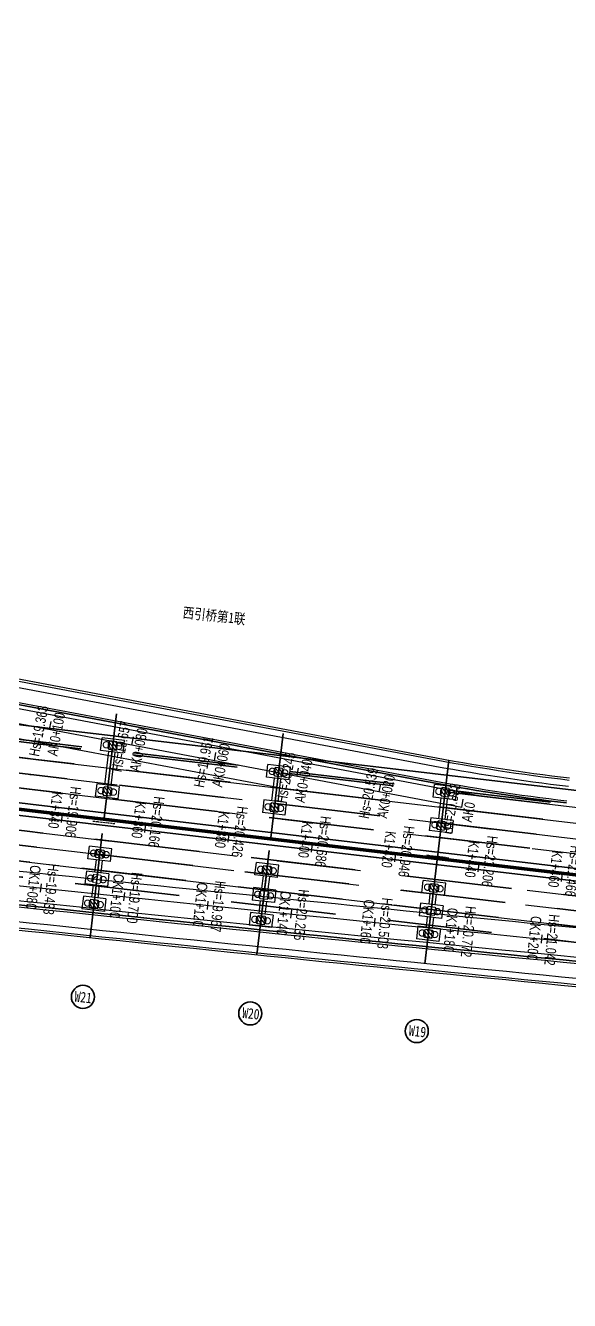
# Model space of a CAD drawing. Extents: x 0 to 558779, y 0 to 2762081.
# Drawn here: x 517564.4 to 517694.1, y 2757739 to 2758042.9 of the extents above; entities that cross this region are included whole.
import ezdxf
from ezdxf.enums import TextEntityAlignment as Align

# ---------------------------------------------------------------- set-up
doc = ezdxf.new("R2010")
doc.units = 0
doc.header["$LTSCALE"] = 20
for name, pattern in [('CENTER', [2, 1.25, -0.25, 0.25, -0.25]), ('DASHED', [19.05, 12.7, -6.35]), ('HIDDEN', [0.375, 0.25, -0.125])]:
    doc.linetypes.add(name, pattern=pattern)
for name, color, linetype in [('B-标线', 8, 'Continuous'), ('DL-非机动车道边线', 6, 'Continuous'), ('L-主桥边线', 240, 'Continuous'), ('QL-主线桥墩', 191, 'Continuous'), ('XW_2022', 7, 'Continuous'), ('XW_A-20220915', 7, 'Continuous'), ('XW_C-20220918', 7, 'Continuous'), ('主线墩中心线', 6, 'Continuous'), ('主线墩号', 1, 'Continuous'), ('文本', 3, 'Continuous'), ('桩号-2022', 7, 'Continuous'), ('桩号-A', 7, 'Continuous'), ('点划线', 6, 'CENTER'), ('粗实线', 1, 'Continuous'), ('设计高-2022', 7, 'Continuous'), ('设计高-A', 7, 'Continuous'), ('设计高-地面高-2022', 7, 'Continuous'), ('设计高-地面高-A', 7, 'Continuous'), ('设计高-地面高-C-20220918', 7, 'Continuous'), ('道路边线', 22, 'Continuous')]:
    doc.layers.add(name, color=color, linetype=linetype)
doc.layers.add('构造细实', color=5, linetype='Continuous', lineweight=15)
doc.layers.add('细虚线', color=2, linetype='DASHED', lineweight=15)
doc.styles.get("Standard").update_dxf_attribs({"font": 'fsdb_e.shx', "width": 0.7, "bigfont": 'hzdx.shx'})
doc.styles.add('仿宋', font='simfang_0.ttf', dxfattribs={"width": 0.8})
pattern_1 = [(45, (-53222.7, 9148.6), (-44.194174, 44.194174), [])]
pattern_2 = [(45, (-43418.126, 9148.6), (-44.19417, 44.19417), [])]
pattern_3 = [(45, (0, 0), (-44.19417, 44.19417), [])]

# ---------------------------------------------------------------- blocks, each defined once
blk = doc.blocks.new('W19')
at = {"layer": '构造细实'}
h = blk.add_hatch(dxfattribs=at)
h.set_pattern_fill('ANSI31', color=4, scale=500, style=0)
h.set_pattern_definition(pattern_1)
h.paths.add_polyline_path([(-1450, -85), (-1450, 85), (-1475, 85), (-1475, 110), (-1625, 110), (-1625, 85), (-1650, 85), (-1650, -85), (-1625, -85), (-1625, -110), (-1475, -110), (-1475, -85)])
h.paths.add_polyline_path([(-675, -85), (-650, -85), (-650, 85), (-675, 85), (-675, 110), (-825, 110), (-825, 85), (-850, 85), (-850, -85), (-825, -85), (-825, -110), (-675, -110)])
h = blk.add_hatch(dxfattribs=at)
h.set_pattern_fill('ANSI31', color=4, scale=500, style=0)
h.set_pattern_definition(pattern_1)
h.paths.add_polyline_path([(1750, -85), (1750, 85), (1775, 85), (1775, 110), (1925, 110), (1925, 85), (1950, 85), (1950, -85), (1925, -85), (1925, -110), (1775, -110), (1775, -85)])
h.paths.add_polyline_path([(675, -85), (650, -85), (650, 85), (675, 85), (675, 110), (825, 110), (825, 85), (850, 85), (850, -85), (825, -85), (825, -110), (675, -110)])
at = {"layer": '点划线'}
for p, q in [((-1700, 0), (-600, 0)), ((600, 0), (2000, 0))]:
    blk.add_line(p, q, dxfattribs=at)
at = {"layer": '点划线', "ltscale": 2}
blk.add_line((0, 268), (0, -268), dxfattribs=at)
at = {"layer": '粗实线'}
for p, q in [((-1400, 270), (-1700, 270)), ((-1700, 270), (-1700, -270)), ((-1400, 270), (-1400, -270)), ((-900, 75), (-1400, 75)), ((-900, 270), (-600, 270)), ((-900, 270), (-900, -270)), ((-600, 270), (-600, -270)), ((900, 270), (600, 270)), ((600, 270), (600, -270)), ((900, 270), (900, -270)), ((900, 75), (1150, 75)), ((1150, 270), (1450, 270)), ((1150, 270), (1150, -270)), ((1450, 270), (1450, -270)), ((1450, 75), (1700, 75)), ((1700, 270), (2000, 270)), ((1700, 270), (1700, -270)), ((2000, 270), (2000, -270)), ((-1400, -270), (-1700, -270)), ((-900, -75), (-1400, -75)), ((-900, -270), (-600, -270)), ((900, -270), (600, -270)), ((900, -75), (1150, -75)), ((1150, -270), (1450, -270)), ((1450, -75), (1700, -75)), ((1700, -270), (2000, -270))]:
    blk.add_line(p, q, dxfattribs=at)
at = {"layer": '粗实线', "color": 4}
for points in [[(-1450, -85), (-1450, 85), (-1475, 85), (-1475, 110), (-1625, 110), (-1625, 85), (-1650, 85), (-1650, -85), (-1625, -85), (-1625, -110)], [(-675, -85), (-650, -85), (-650, 85), (-675, 85), (-675, 110), (-825, 110), (-825, 85), (-850, 85), (-850, -85)], [(675, -85), (650, -85), (650, 85), (675, 85), (675, 110), (825, 110), (825, 85), (850, 85), (850, -85)], [(1200, -85), (1200, 85), (1225, 85), (1225, 110), (1375, 110), (1375, 85), (1400, 85), (1400, -85), (1375, -85), (1375, -110)], [(1750, -85), (1750, 85), (1775, 85), (1775, 110), (1925, 110), (1925, 85), (1950, 85), (1950, -85), (1925, -85), (1925, -110)], [(-1625, -110), (-1475, -110), (-1475, -85), (-1450, -85)], [(-850, -85), (-825, -85), (-825, -110), (-675, -110), (-675, -85)], [(850, -85), (825, -85), (825, -110), (675, -110), (675, -85)], [(1375, -110), (1225, -110), (1225, -85), (1200, -85)], [(1925, -110), (1775, -110), (1775, -85), (1750, -85)]]:
    blk.add_lwpolyline(points, dxfattribs=at)
at = {"layer": '细虚线', "ltscale": 5}
for centre in [(-1550, 150), (-750, 150), (750, 150), (1300, 150), (1850, 150), (-1550, -150), (-750, -150), (750, -150), (1300, -150), (1850, -150)]:
    blk.add_circle(centre, 75, dxfattribs=at)
blk = doc.blocks.new('W20')
at = {"layer": '构造细实'}
h = blk.add_hatch(dxfattribs=at)
h.set_pattern_fill('ANSI31', color=4, scale=500, style=0)
h.set_pattern_definition(pattern_2)
h.paths.add_polyline_path([(-1500, -85), (-1500, 85), (-1525, 85), (-1525, 110), (-1675, 110), (-1675, 85), (-1700, 85), (-1700, -85), (-1675, -85), (-1675, -110), (-1525, -110), (-1525, -85)])
h.paths.add_polyline_path([(-675, -85), (-650, -85), (-650, 85), (-675, 85), (-675, 110), (-825, 110), (-825, 85), (-850, 85), (-850, -85), (-825, -85), (-825, -110), (-675, -110)])
h = blk.add_hatch(dxfattribs=at)
h.set_pattern_fill('ANSI31', color=4, scale=500, style=0)
h.set_pattern_definition(pattern_2)
h.paths.add_polyline_path([(1850, -85), (1850, 85), (1875, 85), (1875, 110), (2025, 110), (2025, 85), (2050, 85), (2050, -85), (2025, -85), (2025, -110), (1875, -110), (1875, -85)])
h.paths.add_polyline_path([(675, -85), (650, -85), (650, 85), (675, 85), (675, 110), (825, 110), (825, 85), (850, 85), (850, -85), (825, -85), (825, -110), (675, -110)])
at = {"layer": '点划线', "ltscale": 2}
for p, q in [((0, 270), (0, -270)), ((-1750, 0), (-600, 0)), ((600, 0), (2100, 0))]:
    blk.add_line(p, q, dxfattribs=at)
at = {"layer": '粗实线'}
for p, q in [((-1450, 270), (-1750, 270)), ((-1750, 270), (-1750, -270)), ((-1450, 270), (-1450, -270)), ((-900, 75), (-1450, 75)), ((-900, 270), (-600, 270)), ((-900, 270), (-900, -270)), ((-600, 270), (-600, -270)), ((900, 270), (600, 270)), ((600, 270), (600, -270)), ((900, 270), (900, -270)), ((900, 75), (1200, 75)), ((1200, 270), (1500, 270)), ((1200, 270), (1200, -270)), ((1500, 270), (1500, -270)), ((1500, 75), (1800, 75)), ((1800, 270), (2100, 270)), ((1800, 270), (1800, -270)), ((2100, 270), (2100, -270)), ((-1450, -270), (-1750, -270)), ((-900, -75), (-1450, -75)), ((-900, -270), (-600, -270)), ((900, -270), (600, -270)), ((900, -75), (1200, -75)), ((1200, -270), (1500, -270)), ((1500, -75), (1800, -75)), ((1800, -270), (2100, -270))]:
    blk.add_line(p, q, dxfattribs=at)
at = {"layer": '粗实线', "color": 4}
for points in [[(-1500, -85), (-1500, 85), (-1525, 85), (-1525, 110), (-1675, 110), (-1675, 85), (-1700, 85), (-1700, -85), (-1675, -85), (-1675, -110)], [(-675, -85), (-650, -85), (-650, 85), (-675, 85), (-675, 110), (-825, 110), (-825, 85), (-850, 85), (-850, -85)], [(675, -85), (650, -85), (650, 85), (675, 85), (675, 110), (825, 110), (825, 85), (850, 85), (850, -85)], [(1250, -85), (1250, 85), (1275, 85), (1275, 110), (1425, 110), (1425, 85), (1450, 85), (1450, -85), (1425, -85), (1425, -110)], [(1850, -85), (1850, 85), (1875, 85), (1875, 110), (2025, 110), (2025, 85), (2050, 85), (2050, -85), (2025, -85), (2025, -110)], [(-1675, -110), (-1525, -110), (-1525, -85), (-1500, -85)], [(-850, -85), (-825, -85), (-825, -110), (-675, -110), (-675, -85)], [(850, -85), (825, -85), (825, -110), (675, -110), (675, -85)], [(1425, -110), (1275, -110), (1275, -85), (1250, -85)], [(2025, -110), (1875, -110), (1875, -85), (1850, -85)]]:
    blk.add_lwpolyline(points, dxfattribs=at)
at = {"layer": '细虚线', "ltscale": 5}
for centre in [(-1600, 150), (-750, 150), (750, 150), (1350, 150), (1950, 150), (-1600, -150), (-750, -150), (750, -150), (1350, -150), (1950, -150)]:
    blk.add_circle(centre, 75, dxfattribs=at)
blk = doc.blocks.new('W21')
at = {"layer": '构造细实'}
h = blk.add_hatch(dxfattribs=at)
h.set_pattern_fill('ANSI31', color=4, scale=500, style=0)
h.set_pattern_definition(pattern_3)
h.paths.add_polyline_path([(31586, -9234), (31586, -9064), (31561, -9064), (31561, -9039), (31411, -9039), (31411, -9064), (31386, -9064), (31386, -9234), (31411, -9234), (31411, -9259), (31561, -9259), (31561, -9234)])
h.paths.add_polyline_path([(32661, -9234), (32686, -9234), (32686, -9064), (32661, -9064), (32661, -9039), (32511, -9039), (32511, -9064), (32486, -9064), (32486, -9234), (32511, -9234), (32511, -9259), (32661, -9259)])
h = blk.add_hatch(dxfattribs=at)
h.set_pattern_fill('ANSI31', color=4, scale=500, style=0)
h.set_pattern_definition(pattern_3)
h.paths.add_polyline_path([(35186, -9234), (35186, -9064), (35211, -9064), (35211, -9039), (35361, -9039), (35361, -9064), (35386, -9064), (35386, -9234), (35361, -9234), (35361, -9259), (35211, -9259), (35211, -9234)])
h.paths.add_polyline_path([(34011, -9234), (33986, -9234), (33986, -9064), (34011, -9064), (34011, -9039), (34161, -9039), (34161, -9064), (34186, -9064), (34186, -9234), (34161, -9234), (34161, -9259), (34011, -9259)])
h = blk.add_hatch(dxfattribs=at)
h.set_pattern_fill('ANSI31', color=4, scale=500, style=0)
h.paths.add_polyline_path([(34586, -9234), (34586, -9064), (34611, -9064), (34611, -9039), (34761, -9039), (34761, -9064), (34786, -9064), (34786, -9234), (34761, -9234), (34761, -9259), (34611, -9259), (34611, -9234)])
h = blk.add_hatch(dxfattribs=at)
h.set_pattern_fill('ANSI31', color=4, scale=500, angle=90, style=0)
h.paths.add_polyline_path([(34586, -9234), (34586, -9064), (34611, -9064), (34611, -9039), (34761, -9039), (34761, -9064), (34786, -9064), (34786, -9234), (34761, -9234), (34761, -9259), (34611, -9259), (34611, -9234)])
at = {"layer": '构造细实', "color": 4}
blk.add_lwpolyline([(34586, -9234), (34586, -9064), (34611, -9064), (34611, -9039), (34761, -9039), (34761, -9064), (34786, -9064), (34786, -9234), (34761, -9234), (34761, -9259)], dxfattribs=at)
at = {"layer": '点划线', "ltscale": 2}
blk.add_line((33336, -8879), (33336, -9419), dxfattribs=at)
at = {"layer": '点划线'}
blk.add_line((33936, -9149), (35436, -9149), dxfattribs=at)
at = {"layer": '粗实线'}
for p, q in [((31636, -8879), (31336, -8879)), ((31336, -8879), (31336, -9419)), ((31636, -8879), (31636, -9419)), ((32436, -9074), (31636, -9074)), ((32436, -8879), (32736, -8879)), ((32436, -8879), (32436, -9419)), ((32736, -8879), (32736, -9419)), ((34236, -8879), (33936, -8879)), ((33936, -8879), (33936, -9419)), ((34236, -8879), (34236, -9419)), ((34236, -9074), (34536, -9074)), ((34536, -8879), (34836, -8879)), ((34536, -8879), (34536, -9419)), ((34836, -8879), (34836, -9419)), ((34836, -9074), (35136, -9074)), ((35136, -8879), (35436, -8879)), ((35136, -8879), (35136, -9419)), ((35436, -8879), (35436, -9419)), ((31636, -9419), (31336, -9419)), ((32436, -9224), (31636, -9224)), ((32436, -9419), (32736, -9419)), ((34236, -9419), (33936, -9419)), ((34236, -9224), (34536, -9224)), ((34536, -9419), (34836, -9419)), ((34836, -9224), (35136, -9224)), ((35136, -9419), (35436, -9419))]:
    blk.add_line(p, q, dxfattribs=at)
at = {"layer": '粗实线', "color": 4}
for points in [[(31586, -9234), (31586, -9064), (31561, -9064), (31561, -9039), (31411, -9039), (31411, -9064), (31386, -9064), (31386, -9234), (31411, -9234), (31411, -9259)], [(32661, -9234), (32686, -9234), (32686, -9064), (32661, -9064), (32661, -9039), (32511, -9039), (32511, -9064), (32486, -9064), (32486, -9234)], [(34011, -9234), (33986, -9234), (33986, -9064), (34011, -9064), (34011, -9039), (34161, -9039), (34161, -9064), (34186, -9064), (34186, -9234)], [(35186, -9234), (35186, -9064), (35211, -9064), (35211, -9039), (35361, -9039), (35361, -9064), (35386, -9064), (35386, -9234), (35361, -9234), (35361, -9259)], [(31411, -9259), (31561, -9259), (31561, -9234), (31586, -9234)], [(32486, -9234), (32511, -9234), (32511, -9259), (32661, -9259), (32661, -9234)], [(34186, -9234), (34161, -9234), (34161, -9259), (34011, -9259), (34011, -9234)], [(34761, -9259), (34611, -9259), (34611, -9234), (34586, -9234)], [(35361, -9259), (35211, -9259), (35211, -9234), (35186, -9234)]]:
    blk.add_lwpolyline(points, dxfattribs=at)
at = {"layer": '细虚线', "ltscale": 5}
for centre in [(31486, -8999), (32586, -8999), (34086, -8999), (34686, -8999), (35286, -8999), (31486, -9299), (32586, -9299), (34086, -9299), (34686, -9299), (35286, -9299)]:
    blk.add_circle(centre, 75, dxfattribs=at)
blk = doc.blocks.new('标注墩')
at = {"layer": '主线墩号', "lineweight": 35}
blk.add_circle((0, -28.5), 5.5, dxfattribs=at)
blk = doc.blocks.new('主线桥墩10.09')
at = {"layer": 'L-主桥边线', "color": 1, "lineweight": 35}
for points in [[(-27.6447, 11.6589, 0.0745331), (544.5198, -144.3219), (1927.4958, -307.3726)], [(-27.4431, 12.1164, 0.0745331), (544.5783, -143.8253), (1927.5544, -306.876)]]:
    blk.add_lwpolyline(points, format="xyb", dxfattribs=at)
at = {"layer": '主线墩中心线', "linetype": 'CENTER', "lineweight": 35}
for p, q in [((562.2913, -145.9136), (565.6726, -117.2342)), ((602.0162, -150.5971), (605.0725, -124.6736)), ((641.7411, -155.2806), (644.4756, -132.0864)), ((558.9361, -174.3723), (562.2328, -146.4102)), ((598.7293, -178.4761), (601.9576, -151.0937)), ((641.6825, -155.7772), (638.5341, -182.4818))]:
    blk.add_line(p, q, dxfattribs=at)
at = {"layer": '道路边线'}
blk.add_line((514.8781, -108.152), (639.3174, -131.6486), dxfattribs=at)
at = {"layer": '道路边线', "color": 1}
blk.add_line((514.9708, -107.6607), (639.4102, -131.1572), dxfattribs=at)
at = {"layer": '道路边线', "color": 1, "flags": 128}
blk.add_lwpolyline([(478.355, -166.4666), (499.8674, -168.3641, -0.00450679), (526.6818, -170.973, 0.00434749), (806.9832, -198.3352)], format="xyb", dxfattribs=at)
at = {"layer": '道路边线', "color": 1}
blk.add_arc((731.0673, 354.2652), 494, 259.307338, 263.275957, dxfattribs=at)
at = {"layer": '主线墩号', "xscale": 0.0099999999756275, "yscale": 0.0099999999756275, "zscale": 0.0099999999756275, "rotation": 263.2759572199074}
for name, p in [('W21', (692.0539, 173.3693)), ('W20', (601.9869, -150.8454)), ('W19', (641.7618, -155.1044))]:
    blk.add_blockref(name, p, dxfattribs=at)
at = {"layer": '主线墩号', "lineweight": 35, "xscale": -0.499999999993252, "yscale": 0.5, "zscale": 0.5, "rotation": 353.3308615538297}
for p in [(558.8951, -174.3543), (598.7835, -178.305), (638.4752, -182.5114)]:
    blk.add_blockref('标注墩', p, dxfattribs=at)
at = {"layer": '主线墩号', "lineweight": 35, "style": '仿宋', "width": 0.8}
for s, p in [('W21', (557.3259, -188.5876)), ('W20', (597.2938, -192.4735)), ('W19', (637.0034, -196.7092))]:
    blk.add_text(s, height=2.5, rotation=353.330862, dxfattribs=at).set_placement(p, align=Align.MIDDLE_CENTER)
at = {"layer": '文本', "style": '仿宋', "width": 0.8}
blk.add_text('西引桥第1联', height=2.5, rotation=353.558776, dxfattribs=at).set_placement((580.9288, -98.0949))

msp = doc.modelspace()

# ---------------------------------------------------------------- linework, layer by layer
at = {"layer": 'B-标线', "linetype": 'Continuous', "ltscale": 4}
for p, q in [((517672.478, 2757859.309), (517479.693, 2757895.711)), ((517625.275, 2757861.099), (517478.395, 2757888.832))]:
    msp.add_line(p, q, dxfattribs=at)
at = {"layer": 'B-标线', "linetype": 'HIDDEN', "ltscale": 4}
for p, q in [((517566.404, 2757864.263), (518229.646, 2757786.068)), ((517565.994, 2757860.788), (518229.236, 2757782.592)), ((517564.823, 2757850.856), (518228.065, 2757772.661)), ((517564.414, 2757847.38), (518227.656, 2757769.185))]:
    msp.add_line(p, q, dxfattribs=at)
at = {"layer": 'B-标线', "lineweight": 35, "flags": 128}
for points in [[(516332.954, 2758339.614), (516966.687, 2758045.768, 0.0793686), (517567.751, 2757875.684), (518685.096, 2757743.951)], [(516325.172, 2758322.83), (516958.905, 2758028.984, 0.0793686), (517565.584, 2757857.312), (518685.096, 2757725.323)], [(516323.91, 2758320.109), (516957.643, 2758026.263, 0.0793686), (517565.233, 2757854.332), (518685.096, 2757722.302)]]:
    msp.add_lwpolyline(points, format="xyb", dxfattribs=at)
at = {"layer": 'B-标线', "linetype": 'HIDDEN', "lineweight": 35, "ltscale": 5, "flags": 128}
for points in [[(516331.271, 2758335.985), (516965.005, 2758042.139, 0.0793686), (517567.282, 2757871.712), (518685.096, 2757739.923)], [(516331.482, 2758336.439), (516965.215, 2758042.593, 0.0793686), (517567.341, 2757872.208), (518685.096, 2757740.427)], [(516329.694, 2758332.583), (516963.427, 2758038.737, 0.0793686), (517566.843, 2757867.988), (518685.096, 2757736.147)], [(516328.116, 2758329.181), (516961.85, 2758035.335, 0.0793686), (517566.404, 2757864.263), (518685.096, 2757732.371)], [(516326.644, 2758326.005), (516960.377, 2758032.16, 0.0793686), (517565.994, 2757860.788), (518685.096, 2757728.847)], [(516322.438, 2758316.933), (516956.171, 2758023.087, 0.0793686), (517564.823, 2757850.856), (518947.799, 2757687.806, 0.0200316), (519307.547, 2757659.942), (521003.552, 2757596.752)], [(516320.965, 2758313.758), (516954.699, 2758019.912, 0.0793686), (517564.414, 2757847.38), (518947.39, 2757684.33, 0.0200316), (519307.417, 2757656.444), (521003.422, 2757593.254)], [(516319.388, 2758310.356), (516953.121, 2758016.51, 0.0793686), (517563.975, 2757843.656), (518946.951, 2757680.605, 0.0200316), (519307.277, 2757652.697), (521003.282, 2757589.507)], [(516317.81, 2758306.954), (516951.544, 2758013.108, 0.0793686), (517563.535, 2757839.932), (518946.511, 2757676.881, 0.0200316), (519307.137, 2757648.95), (521003.142, 2757585.76)]]:
    msp.add_lwpolyline(points, format="xyb", dxfattribs=at)
at = {"layer": 'B-标线', "linetype": 'Continuous', "ltscale": 4}
for points in [[(516801.449, 2758113.842), (516963.427, 2758038.737, 0.0793686), (517566.843, 2757867.988), (518230.085, 2757789.792)], [(516796.927, 2758104.09), (516958.905, 2758028.984, 0.0793686), (517565.584, 2757857.312), (518228.827, 2757779.116)], [(516795.665, 2758101.368), (516957.643, 2758026.263, 0.0793686), (517565.233, 2757854.332), (518228.475, 2757776.137)], [(516791.143, 2758091.615), (516953.121, 2758016.51, 0.0793686), (517563.975, 2757843.656), (518227.217, 2757765.461)]]:
    msp.add_lwpolyline(points, format="xyb", dxfattribs=at)
msp.add_lwpolyline([(517672.478, 2757859.309), (518230.524, 2757793.517)], dxfattribs=at)
at = {"layer": 'B-标线', "linetype": 'HIDDEN', "ltscale": 4}
for radius in [1991.5, 1995, 2005]:
    msp.add_arc((517799.584, 2759842.065), radius, 245.124064, 263.275957, dxfattribs=at)
at = {"layer": 'B-标线', "linetype": 'Continuous', "ltscale": 4}
for radius, end in [(16181.5, 264.484604), (16188.5, 264.942825)]:
    msp.add_arc((519261.107, 2773933.515), radius, 263.5219688, end, dxfattribs=at)
at = {"layer": 'DL-非机动车道边线'}
for p, q in [((517535.46, 2757890.27), (517659.899, 2757866.773)), ((517534.81, 2757886.83), (517659.249, 2757863.334))]:
    msp.add_line(p, q, dxfattribs=at)
for centre, radius, start, end in [((517751.927, 2758354.161), 496, 259.30734, 263.27596), ((517751.927, 2758354.161), 499.5, 259.30734, 263.27596), ((519261.107, 2773933.515), 16190, 263.9264504, 264.9228152), ((519261.107, 2773933.515), 16193.5, 263.9264504, 264.9228152)]:
    msp.add_arc(centre, radius, start, end, dxfattribs=at)
at = {"layer": 'L-主桥边线', "lineweight": 35}
msp.add_line((517534.717, 2757886.339), (517659.157, 2757862.842), dxfattribs=at)
for points in [[(516796.19, 2758102.502), (516958.169, 2758027.397, 0.0793686), (517565.38, 2757855.574), (518228.622, 2757777.378)], [(516796.401, 2758102.956), (516958.379, 2758027.85, 0.0793686), (517565.438, 2757856.07), (518228.68, 2757777.875)]]:
    msp.add_lwpolyline(points, format="xyb", dxfattribs=at)
for centre, radius, start, end in [((517751.927, 2758354.161), 500, 259.30734, 263.27596), ((519261.107, 2773933.515), 16189.5, 263.9264504, 264.9228152)]:
    msp.add_arc(centre, radius, start, end, dxfattribs=at)
at = {"layer": 'XW_2022', "color": 4}
msp.add_line((517565.409, 2757855.822), (518685.487, 2757723.766), dxfattribs=at)
at = {"layer": 'XW_2022', "color": 2}
msp.add_arc((517799.584, 2759842.065), 2000, 245.124064, 263.275957, dxfattribs=at)
at = {"layer": 'XW_A-20220915', "color": 4}
msp.add_line((517668.399, 2757856.518), (517479.044, 2757892.272), dxfattribs=at)
at = {"layer": 'XW_C-20220918', "color": 2}
msp.add_arc((519261.107, 2773933.515), 16185, 263.5219688, 264.9123007, dxfattribs=at)
at = {"layer": '设计高-地面高-2022', "color": 7}
for p, q in [((517573.191, 2757854.904), (517572.956, 2757852.918)), ((517593.053, 2757852.563), (517592.819, 2757850.576)), ((517612.915, 2757850.221), (517612.681, 2757848.235)), ((517632.778, 2757847.879), (517632.544, 2757845.893)), ((517652.64, 2757845.537), (517652.406, 2757843.551)), ((517672.503, 2757843.196), (517672.269, 2757841.209)), ((517692.365, 2757840.854), (517692.131, 2757838.868))]:
    msp.add_line(p, q, dxfattribs=at)
at = {"layer": '设计高-地面高-A', "color": 7}
for p, q in [((517570.135, 2757875.072), (517570.506, 2757877.037)), ((517589.788, 2757871.361), (517590.159, 2757873.326)), ((517609.44, 2757867.65), (517609.811, 2757869.616)), ((517629.093, 2757863.94), (517629.464, 2757865.905)), ((517648.746, 2757860.229), (517649.117, 2757862.194)), ((517668.399, 2757856.518), (517668.77, 2757858.483))]:
    msp.add_line(p, q, dxfattribs=at)
at = {"layer": '设计高-地面高-C-20220918', "color": 3}
for p, q in [((517568.127, 2757838.309), (517567.917, 2757836.32)), ((517588.017, 2757836.229), (517587.81, 2757834.24)), ((517607.91, 2757834.174), (517607.706, 2757832.184)), ((517627.805, 2757832.143), (517627.603, 2757830.154)), ((517647.703, 2757830.137), (517647.504, 2757828.147)), ((517667.603, 2757828.156), (517667.407, 2757826.166)), ((517687.506, 2757826.199), (517687.312, 2757824.209))]:
    msp.add_line(p, q, dxfattribs=at)
at = {"layer": '道路边线'}
for p, q in [((517535.831, 2757892.235), (517660.27, 2757868.738)), ((517535.738, 2757891.744), (517660.177, 2757868.247))]:
    msp.add_line(p, q, dxfattribs=at)
for centre, radius, start, end in [((517751.927, 2758354.161), 494.5, 259.30734, 263.27596), ((517751.927, 2758354.161), 494, 259.30734, 263.27596), ((519261.107, 2773933.515), 16195.5, 263.9264504, 264.9228152), ((519261.107, 2773933.515), 16195, 263.9264504, 264.9228152)]:
    msp.add_arc(centre, radius, start, end, dxfattribs=at)

# ---------------------------------------------------------------- block references
at = {"layer": 'QL-主线桥墩'}
msp.add_blockref('主线桥墩10.09', (517020.86, 2757999.896), dxfattribs=at)

# ---------------------------------------------------------------- texts
at = {"layer": '桩号-2022', "color": 7, "width": 0.75}
for s, p in [('K1+340', (517572.786, 2757855.739)), ('K1+360', (517592.648, 2757853.397)), ('K1+380', (517612.51, 2757851.055)), ('K1+400', (517632.373, 2757848.714)), ('K1+420', (517652.235, 2757846.372)), ('K1+440', (517672.098, 2757844.03)), ('K1+460', (517691.96, 2757841.688))]:
    msp.add_text(s, height=2.5, rotation=263.27596, dxfattribs=at).set_placement(p, align=Align.TOP_CENTER)
at = {"layer": '桩号-A', "color": 7, "width": 0.75}
for s, p in [('AK0+100', (517570.481, 2757874.212)), ('AK0+080', (517590.134, 2757870.501)), ('AK0+060', (517609.787, 2757866.79)), ('AK0+040', (517629.439, 2757863.079)), ('AK0+020', (517649.092, 2757859.368)), ('AK0', (517668.745, 2757855.657))]:
    msp.add_text(s, height=2.5, rotation=79.30734, dxfattribs=at).set_placement(p, align=Align.TOP_CENTER)
at = {"layer": '设计高-2022', "color": 7, "width": 0.75}
for s, p in [('Hs=19.906', (517573.779, 2757855.622)), ('Hs=20.166', (517593.641, 2757853.28)), ('Hs=20.426', (517613.504, 2757850.938)), ('Hs=20.686', (517633.366, 2757848.597)), ('Hs=20.946', (517653.228, 2757846.255)), ('Hs=21.206', (517673.091, 2757843.913)), ('Hs=21.466', (517692.953, 2757841.571))]:
    msp.add_text(s, height=2.5, rotation=263.27596, dxfattribs=at).set_placement(p, align=Align.BOTTOM_CENTER)
at = {"layer": '设计高-A', "color": 7, "width": 0.75}
for s, p in [('Hs=19.363', (517569.499, 2757874.397)), ('Hs=19.657', (517589.151, 2757870.686)), ('Hs=19.951', (517608.804, 2757866.975)), ('Hs=20.245', (517628.457, 2757863.265)), ('Hs=20.539', (517648.11, 2757859.554)), ('Hs=20.833', (517667.762, 2757855.843))]:
    msp.add_text(s, height=2.5, rotation=79.30734, dxfattribs=at).set_placement(p, align=Align.BOTTOM_CENTER)
at = {"layer": '设计高-地面高-C-20220918', "color": 3, "width": 0.75}
for s, rotation, p in [('CK1+080', 263.9954, (517567.525, 2757837.367)), ('CK1+100', 264.0662, (517587.416, 2757835.286)), ('CK1+120', 264.137, (517607.31, 2757833.23)), ('CK1+140', 264.20781, (517627.207, 2757831.199)), ('CK1+160', 264.27861, (517647.106, 2757829.192)), ('CK1+180', 264.34941, (517667.007, 2757827.21)), ('CK1+200', 264.42021, (517686.911, 2757825.253))]:
    msp.add_text(s, height=2.5, rotation=rotation, dxfattribs=at).set_placement(p, align=Align.TOP_CENTER)
for s, rotation, p in [('Hs=19.433', 263.9954, (517568.519, 2757837.262)), ('Hs=19.700', 264.0662, (517588.411, 2757835.183)), ('Hs=19.967', 264.137, (517608.305, 2757833.128)), ('Hs=20.235', 264.20781, (517628.202, 2757831.098)), ('Hs=20.503', 264.27861, (517648.101, 2757829.093)), ('Hs=20.772', 264.34941, (517668.003, 2757827.112)), ('Hs=21.042', 264.42021, (517687.907, 2757825.155))]:
    msp.add_text(s, height=2.5, rotation=rotation, dxfattribs=at).set_placement(p, align=Align.BOTTOM_CENTER)

doc.saveas('drawing.dxf')
